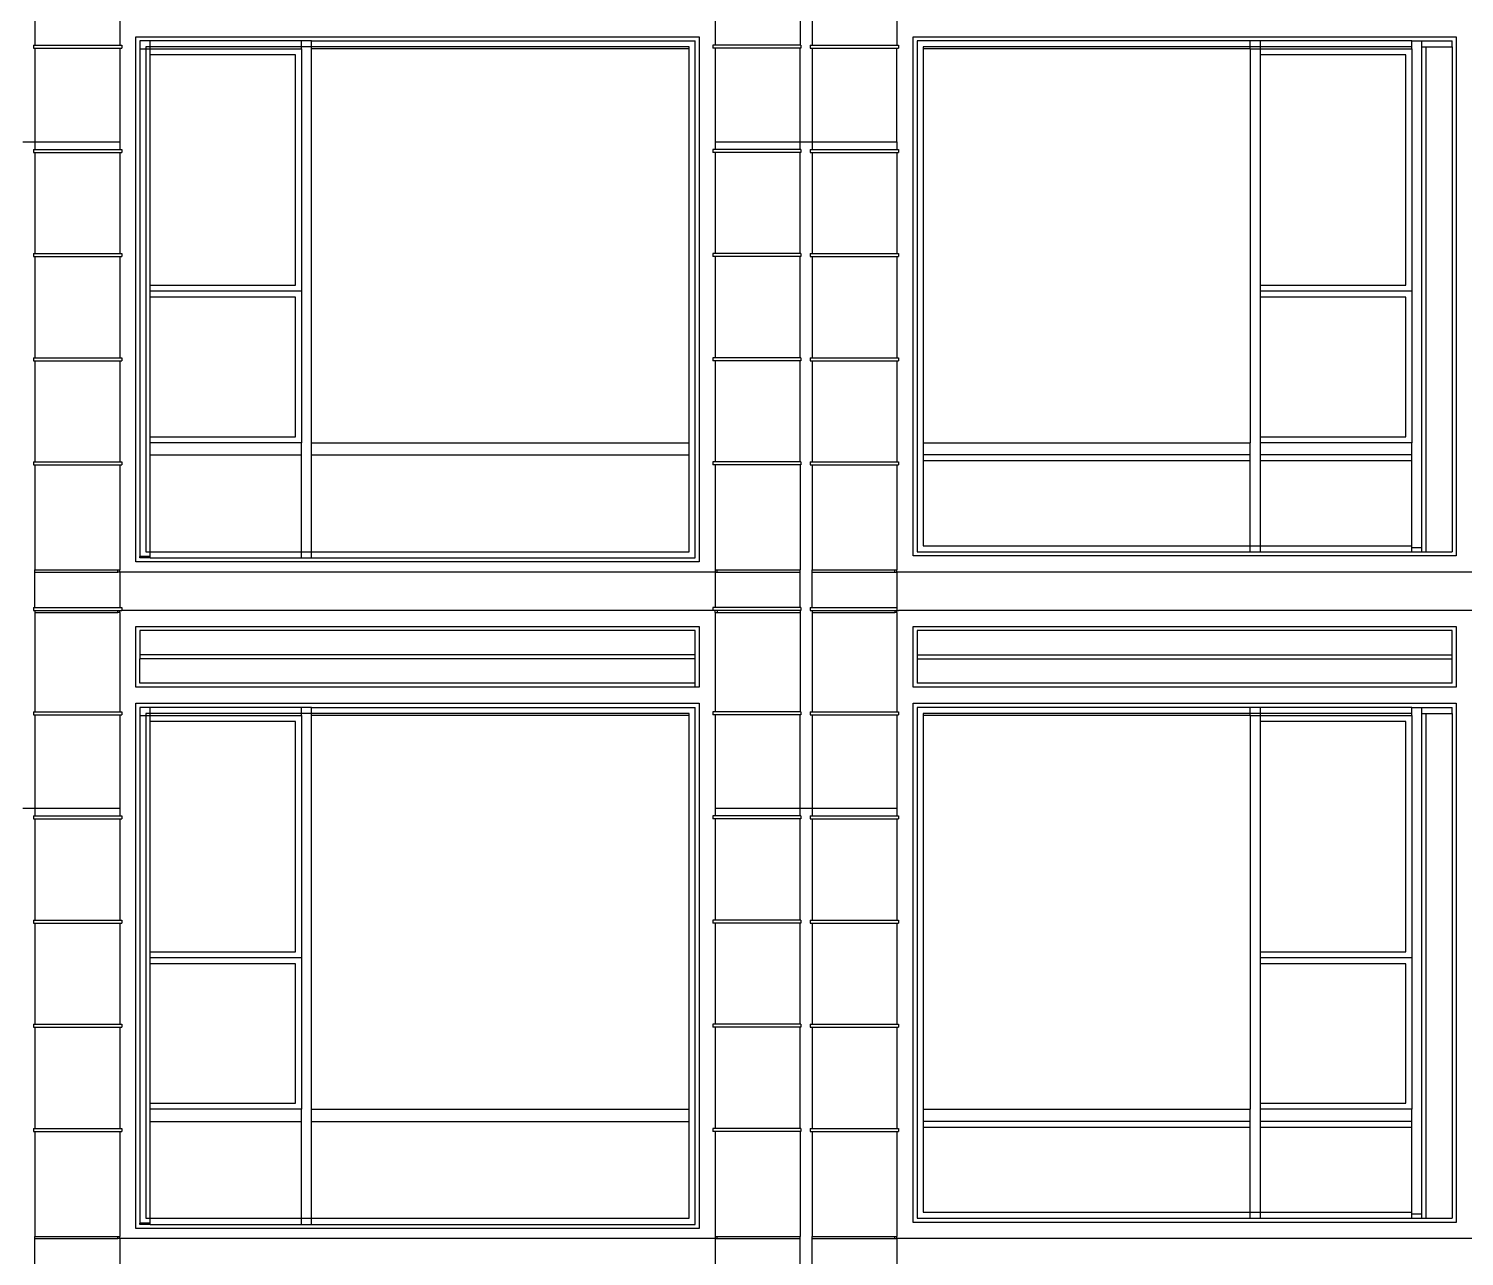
# Model space of a CAD drawing. Extents: x -311 to 61613, y 0 to 58400.
# Drawn here: x 13849 to 20960, y 36512 to 42590 of the extents above; entities that cross this region are included whole.
import ezdxf

# ---------------------------------------------------------------- set-up
doc = ezdxf.new("R2010")
doc.units = 0
doc.header["$LTSCALE"] = 1000
doc.header["$MEASUREMENT"] = 0
doc.layers.add('AD-AREA-OUTL', color=31, linetype='Continuous')

msp = doc.modelspace()

# ---------------------------------------------------------------- linework, layer by layer
at = {"layer": 'AD-AREA-OUTL', "color": 252}
for p, q in [((13879.6, 43000.1), (13879.6, 42508.4)), ((14299.8, 43000.1), (14299.8, 42508.4)), ((17249.7, 43000.1), (17249.7, 42508.4)), ((17669.9, 43000.1), (17669.9, 42508.4)), ((17729.9, 43000.1), (17729.9, 42508.4)), ((18149.7, 43000.1), (18149.7, 42508.4)), ((14379.9, 42550), (17169.7, 42550)), ((14379.9, 39950), (14379.9, 42550)), ((14399.6, 42530.2), (14399.6, 42490)), ((14449.7, 42530.2), (14399.6, 42530.2)), ((14449.7, 42500.3), (14449.7, 42530.2)), ((15199.7, 42530.2), (14449.7, 42530.2)), ((15249.8, 42530.2), (15199.7, 42530.2)), ((15199.7, 42500.3), (15199.7, 42530.2)), ((15249.8, 42530.2), (17149.9, 42530.2)), ((15249.8, 42500.3), (15249.8, 42530.2)), ((17149.9, 39970.1), (17149.9, 42530.2)), ((17169.7, 42550), (17169.7, 39950)), ((18229.8, 42550), (20919.7, 42550)), ((18229.8, 39980), (18229.8, 42550)), ((18249.9, 42530.2), (18249.9, 40000.1)), ((19899.8, 42530.2), (18249.9, 42530.2)), ((19949.9, 42530.2), (19899.8, 42530.2)), ((19899.8, 42500.3), (19899.8, 42530.2)), ((19949.9, 42500.3), (19949.9, 42530.2)), ((20699.9, 42530.2), (19949.9, 42530.2)), ((20699.9, 42530.2), (20749.7, 42530.2)), ((20699.9, 42500.3), (20699.9, 42530.2)), ((20749.7, 42530.2), (20899.9, 42530.2)), ((20749.7, 42500.3), (20749.7, 42530.2)), ((20899.9, 42500.3), (20899.9, 42530.2)), ((20919.7, 42550), (20919.7, 39980)), ((13872.2, 42508.4), (13879.6, 42508.4)), ((13872.2, 42508.4), (13872.2, 42493.6)), ((13872.2, 42493.6), (13879.6, 42493.6)), ((13879.6, 42508.4), (14299.8, 42508.4)), ((13879.6, 42493.6), (14299.8, 42493.6)), ((13879.6, 42493.6), (13879.6, 42030)), ((14299.8, 42508.4), (14309.7, 42508.4)), ((14299.8, 42493.6), (14309.7, 42493.6)), ((14299.8, 42493.6), (14299.8, 42030)), ((14309.7, 42508.4), (14309.7, 42493.6)), ((14399.6, 42490), (14399.6, 39976.5)), ((14399.6, 42490), (14429.6, 42490)), ((14429.6, 42500.3), (14429.6, 42490)), ((14449.7, 42500.3), (14429.6, 42500.3)), ((14429.6, 42490), (14449.7, 42490)), ((14429.6, 42490), (14429.6, 40000.1)), ((14449.7, 42490), (14449.7, 42500.3)), ((15199.7, 42500.3), (14449.7, 42500.3)), ((14449.7, 42460), (14449.7, 42490)), ((14449.7, 42490), (15199.7, 42490)), ((14449.7, 41320.2), (14449.7, 42460)), ((15169.8, 42460), (14449.7, 42460)), ((15169.8, 41320.2), (15169.8, 42460)), ((15249.8, 42500.3), (15199.7, 42500.3)), ((15199.7, 42490), (15199.7, 42500.3)), ((15199.7, 42490), (15199.7, 41290.2)), ((17119.9, 42500.3), (15249.8, 42500.3)), ((15249.8, 42490), (15249.8, 42500.3)), ((15249.8, 40540.2), (15249.8, 42490)), ((17119.9, 42490), (15249.8, 42490)), ((17119.9, 42490), (17119.9, 42500.3)), ((17119.9, 40540.2), (17119.9, 42490)), ((17249.7, 42508.4), (17237.4, 42508.4)), ((17237.4, 42508.4), (17237.4, 42493.6)), ((17249.7, 42493.6), (17237.4, 42493.6)), ((17669.9, 42508.4), (17249.7, 42508.4)), ((17669.9, 42493.6), (17249.7, 42493.6)), ((17249.7, 42493.6), (17249.7, 42030)), ((17672.7, 42508.4), (17669.9, 42508.4)), ((17672.7, 42493.6), (17669.9, 42493.6)), ((17669.9, 42030), (17669.9, 42493.6)), ((17672.7, 42508.4), (17672.7, 42493.6)), ((17719.6, 42508.4), (17729.9, 42508.4)), ((17719.6, 42508.4), (17719.6, 42493.6)), ((17719.6, 42493.6), (17729.9, 42493.6)), ((17729.9, 42508.4), (18149.7, 42508.4)), ((17729.9, 42493.6), (18149.7, 42493.6)), ((17729.9, 42493.6), (17729.9, 42030)), ((18149.7, 42508.4), (18157.4, 42508.4)), ((18149.7, 42493.6), (18157.4, 42493.6)), ((18149.7, 42030), (18149.7, 42493.6)), ((18157.4, 42508.4), (18157.4, 42493.6)), ((18279.9, 42500.3), (18279.9, 42490)), ((19899.8, 42500.3), (18279.9, 42500.3)), ((18279.9, 42490), (18279.9, 40540.2)), ((19899.8, 42490), (18279.9, 42490)), ((19949.9, 42500.3), (19899.8, 42500.3)), ((19899.8, 42490), (19899.8, 42500.3)), ((19899.8, 42490), (19899.8, 40540.2)), ((19899.8, 42490), (19949.9, 42490)), ((19949.9, 42490), (19949.9, 42500.3)), ((20699.9, 42500.3), (19949.9, 42500.3)), ((19949.9, 42460), (19949.9, 42490)), ((19949.9, 42490), (20699.9, 42490)), ((19949.9, 41320.2), (19949.9, 42460)), ((20669.9, 42460), (19949.9, 42460)), ((20669.9, 41320.2), (20669.9, 42460)), ((20699.9, 42490), (20699.9, 42500.3)), ((20699.9, 42490), (20699.9, 41290.2)), ((20749.7, 40020.2), (20749.7, 42500.3)), ((20749.7, 42500.3), (20769.8, 42500.3)), ((20769.8, 42500.3), (20769.8, 40000.1)), ((20769.8, 42500.3), (20899.9, 42500.3)), ((20899.9, 42500.3), (20899.9, 40000.1)), ((13819.7, 42030), (13879.6, 42030)), ((13879.6, 42030), (13879.6, 41992.6)), ((13879.6, 42030), (14299.8, 42030)), ((14299.8, 42030), (14299.8, 41992.6)), ((17249.7, 42030), (17249.7, 41992.6)), ((17249.7, 42030), (17669.9, 42030)), ((17669.9, 41992.6), (17669.9, 42030)), ((17669.9, 42030), (17729.9, 42030)), ((17729.9, 42030), (17729.9, 41992.6)), ((17729.9, 42030), (18149.7, 42030)), ((18149.7, 42030), (18149.7, 41992.6)), ((13872.2, 41992.6), (13879.6, 41992.6)), ((13872.2, 41992.6), (13872.2, 41977.4)), ((13872.2, 41977.4), (13879.6, 41977.4)), ((13879.6, 41992.6), (14299.8, 41992.6)), ((13879.6, 41977.4), (14299.8, 41977.4)), ((13879.6, 41977.4), (13879.6, 41476.8)), ((14299.8, 41992.6), (14309.7, 41992.6)), ((14299.8, 41977.4), (14309.7, 41977.4)), ((14299.8, 41977.4), (14299.8, 41476.8)), ((14309.7, 41992.6), (14309.7, 41977.4)), ((17249.7, 41992.6), (17237.4, 41992.6)), ((17237.4, 41992.6), (17237.4, 41977.4)), ((17249.7, 41977.4), (17237.4, 41977.4)), ((17669.9, 41992.6), (17249.7, 41992.6)), ((17669.9, 41977.4), (17249.7, 41977.4)), ((17249.7, 41977.4), (17249.7, 41476.8)), ((17672.7, 41992.6), (17669.9, 41992.6)), ((17672.7, 41977.4), (17669.9, 41977.4)), ((17669.9, 41476.8), (17669.9, 41977.4)), ((17672.7, 41992.6), (17672.7, 41977.4)), ((17719.6, 41992.6), (17729.9, 41992.6)), ((17719.6, 41992.6), (17719.6, 41977.4)), ((17719.6, 41977.4), (17729.9, 41977.4)), ((17729.9, 41992.6), (18149.7, 41992.6)), ((17729.9, 41977.4), (18149.7, 41977.4)), ((17729.9, 41977.4), (17729.9, 41476.8)), ((18149.7, 41992.6), (18157.4, 41992.6)), ((18149.7, 41977.4), (18157.4, 41977.4)), ((18149.7, 41977.4), (18149.7, 41476.8)), ((18157.4, 41992.6), (18157.4, 41977.4)), ((13872.2, 41476.8), (13879.6, 41476.8)), ((13872.2, 41476.8), (13872.2, 41461.7)), ((13872.2, 41461.7), (13879.6, 41461.7)), ((13879.6, 41476.8), (14299.8, 41476.8)), ((13879.6, 41461.7), (14299.8, 41461.7)), ((13879.6, 41461.7), (13879.6, 40961.1)), ((14299.8, 41476.8), (14309.7, 41476.8)), ((14299.8, 41461.7), (14309.7, 41461.7)), ((14299.8, 41461.7), (14299.8, 40961.1)), ((14309.7, 41476.8), (14309.7, 41461.7)), ((17249.7, 41476.8), (17237.4, 41476.8)), ((17237.4, 41476.8), (17237.4, 41461.7)), ((17249.7, 41461.7), (17237.4, 41461.7)), ((17669.9, 41476.8), (17249.7, 41476.8)), ((17669.9, 41461.7), (17249.7, 41461.7)), ((17249.7, 41461.7), (17249.7, 40961.1)), ((17672.7, 41476.8), (17669.9, 41476.8)), ((17672.7, 41461.7), (17669.9, 41461.7)), ((17669.9, 40961.1), (17669.9, 41461.7)), ((17672.7, 41476.8), (17672.7, 41461.7)), ((17719.6, 41476.8), (17729.9, 41476.8)), ((17719.6, 41476.8), (17719.6, 41461.7)), ((17719.6, 41461.7), (17729.9, 41461.7)), ((17729.9, 41476.8), (18149.7, 41476.8)), ((17729.9, 41461.7), (18149.7, 41461.7)), ((17729.9, 41461.7), (17729.9, 40961.1)), ((18149.7, 41476.8), (18157.4, 41476.8)), ((18149.7, 41461.7), (18157.4, 41461.7)), ((18149.7, 41461.7), (18149.7, 40961.1)), ((18157.4, 41476.8), (18157.4, 41461.7)), ((14449.7, 41290.2), (14449.7, 41320.2)), ((14449.7, 41320.2), (15169.8, 41320.2)), ((19949.9, 41290.2), (19949.9, 41320.2)), ((19949.9, 41320.2), (20669.9, 41320.2)), ((14449.7, 41260.2), (14449.7, 41290.2)), ((15199.7, 41290.2), (14449.7, 41290.2)), ((14449.7, 40570.2), (14449.7, 41260.2)), ((15169.8, 41260.2), (14449.7, 41260.2)), ((15169.8, 40570.2), (15169.8, 41260.2)), ((15199.7, 41290.2), (15199.7, 40540.2)), ((19949.9, 41260.2), (19949.9, 41290.2)), ((20699.9, 41290.2), (19949.9, 41290.2)), ((19949.9, 40570.2), (19949.9, 41260.2)), ((20669.9, 41260.2), (19949.9, 41260.2)), ((20669.9, 40570.2), (20669.9, 41260.2)), ((20699.9, 41290.2), (20699.9, 40540.2)), ((13872.2, 40961.1), (13879.6, 40961.1)), ((13872.2, 40961.1), (13872.2, 40945.9)), ((13879.6, 40961.1), (14299.8, 40961.1)), ((14299.8, 40961.1), (14309.7, 40961.1)), ((14309.7, 40961.1), (14309.7, 40945.9)), ((17249.7, 40961.1), (17237.4, 40961.1)), ((17237.4, 40961.1), (17237.4, 40945.9)), ((17669.9, 40961.1), (17249.7, 40961.1)), ((17672.7, 40961.1), (17669.9, 40961.1)), ((17672.7, 40961.1), (17672.7, 40945.9)), ((17719.6, 40961.1), (17729.9, 40961.1)), ((17719.6, 40961.1), (17719.6, 40945.9)), ((17729.9, 40961.1), (18149.7, 40961.1)), ((18149.7, 40961.1), (18157.4, 40961.1)), ((18157.4, 40961.1), (18157.4, 40945.9)), ((13872.2, 40945.9), (13879.6, 40945.9)), ((13879.6, 40945.9), (14299.8, 40945.9)), ((13879.6, 40945.9), (13879.6, 40445)), ((14299.8, 40945.9), (14309.7, 40945.9)), ((14299.8, 40945.9), (14299.8, 40445)), ((17249.7, 40945.9), (17237.4, 40945.9)), ((17669.9, 40945.9), (17249.7, 40945.9)), ((17249.7, 40945.9), (17249.7, 40445)), ((17672.7, 40945.9), (17669.9, 40945.9)), ((17669.9, 40445), (17669.9, 40945.9)), ((17719.6, 40945.9), (17729.9, 40945.9)), ((17729.9, 40945.9), (18149.7, 40945.9)), ((17729.9, 40945.9), (17729.9, 40445)), ((18149.7, 40945.9), (18157.4, 40945.9)), ((18149.7, 40945.9), (18149.7, 40445)), ((14449.7, 40540.2), (14449.7, 40570.2)), ((14449.7, 40570.2), (15169.8, 40570.2)), ((14449.7, 40480.2), (14449.7, 40540.2)), ((15199.7, 40540.2), (14449.7, 40540.2)), ((15199.7, 40480.2), (15199.7, 40540.2)), ((15249.8, 40480.2), (15249.8, 40540.2)), ((15249.8, 40540.2), (17119.9, 40540.2)), ((17119.9, 40480.2), (17119.9, 40540.2)), ((18279.9, 40540.2), (18279.9, 40480.2)), ((18279.9, 40540.2), (19899.8, 40540.2)), ((19899.8, 40480.2), (19899.8, 40540.2)), ((19949.9, 40540.2), (19949.9, 40570.2)), ((19949.9, 40570.2), (20669.9, 40570.2)), ((19949.9, 40480.2), (19949.9, 40540.2)), ((20699.9, 40540.2), (19949.9, 40540.2)), ((20699.9, 40480.2), (20699.9, 40540.2)), ((14449.7, 40000.1), (14449.7, 40480.2)), ((14449.7, 40480.2), (15199.7, 40480.2)), ((15199.7, 40000.1), (15199.7, 40480.2)), ((15249.8, 40000.1), (15249.8, 40480.2)), ((15249.8, 40480.2), (17119.9, 40480.2)), ((17119.9, 40000.1), (17119.9, 40480.2)), ((18279.9, 40480.2), (18279.9, 40450.3)), ((19899.8, 40480.2), (18279.9, 40480.2)), ((19899.8, 40450.3), (19899.8, 40480.2)), ((19949.9, 40450.3), (19949.9, 40480.2)), ((20699.9, 40480.2), (19949.9, 40480.2)), ((20699.9, 40450.3), (20699.9, 40480.2)), ((13872.2, 40445), (13879.6, 40445)), ((13872.2, 40445), (13872.2, 40430.2)), ((13872.2, 40430.2), (13879.6, 40430.2)), ((13879.6, 40445), (14299.8, 40445)), ((13879.6, 40430.2), (14299.8, 40430.2)), ((13879.6, 40430.2), (13879.6, 39910.2)), ((14299.8, 40445), (14309.7, 40445)), ((14299.8, 40430.2), (14309.7, 40430.2)), ((14299.8, 40430.2), (14299.8, 39910.2)), ((14309.7, 40445), (14309.7, 40430.2)), ((17249.7, 40445), (17237.4, 40445)), ((17237.4, 40445), (17237.4, 40430.2)), ((17249.7, 40430.2), (17237.4, 40430.2)), ((17669.9, 40445), (17249.7, 40445)), ((17669.9, 40430.2), (17249.7, 40430.2)), ((17249.7, 40430.2), (17249.7, 39910.2)), ((17672.7, 40445), (17669.9, 40445)), ((17672.7, 40430.2), (17669.9, 40430.2)), ((17669.9, 40430.2), (17669.9, 39910.2)), ((17672.7, 40445), (17672.7, 40430.2)), ((17719.6, 40445), (17729.9, 40445)), ((17719.6, 40445), (17719.6, 40430.2)), ((17719.6, 40430.2), (17729.9, 40430.2)), ((17729.9, 40445), (18149.7, 40445)), ((17729.9, 40430.2), (18149.7, 40430.2)), ((17729.9, 40430.2), (17729.9, 39910.2)), ((18149.7, 40445), (18157.4, 40445)), ((18149.7, 40430.2), (18157.4, 40430.2)), ((18149.7, 40430.2), (18149.7, 39910.2)), ((18157.4, 40445), (18157.4, 40430.2)), ((18279.9, 40450.3), (18279.9, 40030.1)), ((19899.8, 40450.3), (18279.9, 40450.3)), ((19899.8, 40030.1), (19899.8, 40450.3)), ((19949.9, 40030.1), (19949.9, 40450.3)), ((20699.9, 40450.3), (19949.9, 40450.3)), ((20699.9, 40030.1), (20699.9, 40450.3)), ((14449.7, 39976.5), (14399.6, 39976.5)), ((14399.6, 39970.1), (14399.6, 39976.5)), ((14449.7, 39970.1), (14399.6, 39970.1)), ((14429.6, 40000.1), (14449.7, 40000.1)), ((14449.7, 39976.5), (14449.7, 40000.1)), ((14449.7, 40000.1), (15199.7, 40000.1)), ((14449.7, 39970.1), (14449.7, 39976.5)), ((14449.7, 39970.1), (15199.7, 39970.1)), ((15199.7, 39970.1), (15199.7, 40000.1)), ((15199.7, 40000.1), (15249.8, 40000.1)), ((15199.7, 39970.1), (15249.8, 39970.1)), ((15249.8, 39970.1), (15249.8, 40000.1)), ((15249.8, 40000.1), (17119.9, 40000.1)), ((15249.8, 39970.1), (17149.9, 39970.1)), ((20919.7, 39980), (18229.8, 39980)), ((18249.9, 40000.1), (19899.8, 40000.1)), ((18279.9, 40030.1), (19899.8, 40030.1)), ((19899.8, 40030.1), (19949.9, 40030.1)), ((19899.8, 40000.1), (19899.8, 40030.1)), ((19899.8, 40000.1), (19949.9, 40000.1)), ((19949.9, 40030.1), (20699.9, 40030.1)), ((19949.9, 40000.1), (19949.9, 40030.1)), ((19949.9, 40000.1), (20699.9, 40000.1)), ((20699.9, 40020.2), (20699.9, 40030.1)), ((20749.7, 40020.2), (20699.9, 40020.2)), ((20699.9, 40000.1), (20699.9, 40020.2)), ((20699.9, 40000.1), (20749.7, 40000.1)), ((20749.7, 40000.1), (20749.7, 40020.2)), ((20749.7, 40000.1), (20769.8, 40000.1)), ((20769.8, 40000.1), (20899.9, 40000.1)), ((13879.6, 39910.2), (14289.9, 39910.2)), ((13879.6, 39899.9), (13879.6, 39910.2)), ((13879.6, 39899.9), (14289.9, 39899.9)), ((13879.6, 39724.2), (13879.6, 39899.9)), ((14289.9, 39910.2), (14299.8, 39910.2)), ((14289.9, 39899.9), (14289.9, 39910.2)), ((14299.8, 39899.9), (14289.9, 39899.9)), ((14299.8, 39899.9), (14299.8, 39910.2)), ((17249.7, 39899.9), (14299.8, 39899.9)), ((14299.8, 39899.9), (14299.8, 39724.2)), ((17169.7, 39950), (14379.9, 39950)), ((17249.7, 39910.2), (17259.6, 39910.2)), ((17249.7, 39910.2), (17249.7, 39899.9)), ((17249.7, 39899.9), (17259.6, 39899.9)), ((17249.7, 39899.9), (17249.7, 39724.2)), ((17259.6, 39910.2), (17669.9, 39910.2)), ((17259.6, 39899.9), (17259.6, 39910.2)), ((17259.6, 39899.9), (17669.9, 39899.9)), ((17669.9, 39899.9), (17669.9, 39910.2)), ((17669.9, 39724.2), (17669.9, 39899.9)), ((17729.9, 39910.2), (18139.8, 39910.2)), ((17729.9, 39899.9), (17729.9, 39910.2)), ((17729.9, 39899.9), (18139.8, 39899.9)), ((17729.9, 39724.2), (17729.9, 39899.9)), ((18139.8, 39910.2), (18149.7, 39910.2)), ((18139.8, 39899.9), (18139.8, 39910.2)), ((18139.8, 39899.9), (18149.7, 39899.9)), ((18149.7, 39899.9), (18149.7, 39910.2)), ((18149.7, 39899.9), (18149.7, 39724.2)), ((20999.8, 39899.9), (18149.7, 39899.9)), ((13872.2, 39724.2), (13879.6, 39724.2)), ((13872.2, 39724.2), (13872.2, 39709.4)), ((13872.2, 39709.4), (13879.6, 39709.4)), ((13879.6, 39724.2), (14299.8, 39724.2)), ((13879.6, 39709.4), (14289.9, 39709.4)), ((13879.6, 39709.4), (13879.6, 39700.3)), ((13879.6, 39700.3), (14289.9, 39700.3)), ((13879.6, 39700.3), (13879.6, 39208.5)), ((14289.9, 39700.3), (14289.9, 39709.4)), ((14289.9, 39709.4), (14299.8, 39709.4)), ((14299.8, 39700.3), (14289.9, 39700.3)), ((14299.8, 39724.2), (14309.7, 39724.2)), ((14299.8, 39709.4), (14309.7, 39709.4)), ((14299.8, 39700.3), (14299.8, 39709.4)), ((14299.8, 39700.3), (14299.8, 39208.5)), ((14309.7, 39724.2), (14309.7, 39710.1)), ((17237.4, 39710.1), (14309.7, 39710.1)), ((14309.7, 39710.1), (14309.7, 39709.4)), ((17249.7, 39724.2), (17237.4, 39724.2)), ((17237.4, 39724.2), (17237.4, 39710.1)), ((17237.4, 39710.1), (17237.4, 39709.4)), ((17249.7, 39709.4), (17237.4, 39709.4)), ((17669.9, 39724.2), (17249.7, 39724.2)), ((17259.6, 39709.4), (17249.7, 39709.4)), ((17249.7, 39700.3), (17249.7, 39709.4)), ((17249.7, 39700.3), (17259.6, 39700.3)), ((17249.7, 39700.3), (17249.7, 39208.5)), ((17669.9, 39709.4), (17259.6, 39709.4)), ((17259.6, 39709.4), (17259.6, 39700.3)), ((17259.6, 39700.3), (17669.9, 39700.3)), ((17672.7, 39724.2), (17669.9, 39724.2)), ((17672.7, 39709.4), (17669.9, 39709.4)), ((17669.9, 39709.4), (17669.9, 39700.3)), ((17669.9, 39700.3), (17669.9, 39208.5)), ((17672.7, 39724.2), (17672.7, 39709.4)), ((17719.6, 39724.2), (17729.9, 39724.2)), ((17719.6, 39724.2), (17719.6, 39709.4)), ((17719.6, 39709.4), (17729.9, 39709.4)), ((17729.9, 39724.2), (18149.7, 39724.2)), ((17729.9, 39709.4), (18139.8, 39709.4)), ((17729.9, 39709.4), (17729.9, 39700.3)), ((17729.9, 39700.3), (18139.8, 39700.3)), ((17729.9, 39700.3), (17729.9, 39208.5)), ((18139.8, 39709.4), (18139.8, 39700.3)), ((18139.8, 39709.4), (18149.7, 39709.4)), ((18149.7, 39700.3), (18139.8, 39700.3)), ((18149.7, 39724.2), (18149.7, 39710.1)), ((18149.7, 39710.1), (18157.4, 39710.1)), ((18149.7, 39709.4), (18157.4, 39709.4)), ((18149.7, 39700.3), (18149.7, 39709.4)), ((18149.7, 39700.3), (18149.7, 39208.5)), ((20999.8, 39710.1), (18157.4, 39710.1)), ((18157.4, 39710.1), (18157.4, 39709.4)), ((14379.9, 39330.2), (14379.9, 39630.1)), ((14379.9, 39630.1), (17169.7, 39630.1)), ((14399.6, 39609.9), (14399.6, 39490)), ((17149.9, 39609.9), (14399.6, 39609.9)), ((17149.9, 39490), (17149.9, 39609.9)), ((17169.7, 39630.1), (17169.7, 39330.2)), ((18229.8, 39330.2), (18229.8, 39630.1)), ((18229.8, 39630.1), (20919.7, 39630.1)), ((18249.9, 39609.9), (18249.9, 39490)), ((20899.9, 39609.9), (18249.9, 39609.9)), ((20899.9, 39490), (20899.9, 39609.9)), ((20919.7, 39630.1), (20919.7, 39330.2)), ((14399.6, 39490), (14399.6, 39470.2)), ((17149.9, 39490), (14399.6, 39490)), ((14399.6, 39349.9), (14399.6, 39470.2)), ((17149.9, 39470.2), (14399.6, 39470.2)), ((17149.9, 39470.2), (17149.9, 39490)), ((17149.9, 39349.9), (17149.9, 39470.2)), ((18249.9, 39490), (18249.9, 39470.2)), ((18249.9, 39490), (20899.9, 39490)), ((18249.9, 39470.2), (18249.9, 39349.9)), ((18249.9, 39470.2), (20899.9, 39470.2)), ((20899.9, 39470.2), (20899.9, 39490)), ((20899.9, 39349.9), (20899.9, 39470.2)), ((17149.9, 39330.2), (14379.9, 39330.2)), ((17149.9, 39349.9), (14399.6, 39349.9)), ((17149.9, 39330.2), (17149.9, 39349.9)), ((17169.7, 39330.2), (17149.9, 39330.2)), ((20919.7, 39330.2), (18229.8, 39330.2)), ((20899.9, 39349.9), (18249.9, 39349.9)), ((13872.2, 39208.5), (13879.6, 39208.5)), ((13872.2, 39208.5), (13872.2, 39193.3)), ((13872.2, 39193.3), (13879.6, 39193.3)), ((13879.6, 39208.5), (14299.8, 39208.5)), ((13879.6, 39193.3), (14299.8, 39193.3)), ((13879.6, 39193.3), (13879.6, 38730.1)), ((14299.8, 39208.5), (14309.7, 39208.5)), ((14299.8, 39193.3), (14309.7, 39193.3)), ((14299.8, 39193.3), (14299.8, 38730.1)), ((14309.7, 39208.5), (14309.7, 39193.3)), ((14379.9, 39250.1), (17169.7, 39250.1)), ((14379.9, 36650.1), (14379.9, 39250.1)), ((14399.6, 39230), (14399.6, 39190.1)), ((14449.7, 39230), (14399.6, 39230)), ((14399.6, 39190.1), (14399.6, 36676.2)), ((14399.6, 39190.1), (14429.6, 39190.1)), ((14429.6, 39200), (14429.6, 39190.1)), ((14449.7, 39200), (14429.6, 39200)), ((14429.6, 39190.1), (14449.7, 39190.1)), ((14429.6, 39190.1), (14429.6, 36700.2)), ((14449.7, 39200), (14449.7, 39230)), ((15199.7, 39230), (14449.7, 39230)), ((14449.7, 39190.1), (14449.7, 39200)), ((15199.7, 39200), (14449.7, 39200)), ((14449.7, 39160.2), (14449.7, 39190.1)), ((14449.7, 39190.1), (15199.7, 39190.1)), ((15249.8, 39230), (15199.7, 39230)), ((15199.7, 39200), (15199.7, 39230)), ((15249.8, 39200), (15199.7, 39200)), ((15199.7, 39190.1), (15199.7, 39200)), ((15199.7, 39190.1), (15199.7, 37990)), ((15249.8, 39230), (17149.9, 39230)), ((15249.8, 39200), (15249.8, 39230)), ((17119.9, 39200), (15249.8, 39200)), ((15249.8, 39190.1), (15249.8, 39200)), ((15249.8, 37240), (15249.8, 39190.1)), ((17119.9, 39190.1), (15249.8, 39190.1)), ((17119.9, 39190.1), (17119.9, 39200)), ((17119.9, 37240), (17119.9, 39190.1)), ((17149.9, 36670.2), (17149.9, 39230)), ((17169.7, 39250.1), (17169.7, 36650.1)), ((17249.7, 39208.5), (17237.4, 39208.5)), ((17237.4, 39208.5), (17237.4, 39193.3)), ((17249.7, 39193.3), (17237.4, 39193.3)), ((17669.9, 39208.5), (17249.7, 39208.5)), ((17669.9, 39193.3), (17249.7, 39193.3)), ((17249.7, 39193.3), (17249.7, 38730.1)), ((17672.7, 39208.5), (17669.9, 39208.5)), ((17672.7, 39193.3), (17669.9, 39193.3)), ((17669.9, 38730.1), (17669.9, 39193.3)), ((17672.7, 39208.5), (17672.7, 39193.3)), ((17719.6, 39208.5), (17729.9, 39208.5)), ((17719.6, 39208.5), (17719.6, 39193.3)), ((17719.6, 39193.3), (17729.9, 39193.3)), ((17729.9, 39208.5), (18149.7, 39208.5)), ((17729.9, 39193.3), (18149.7, 39193.3)), ((17729.9, 39193.3), (17729.9, 38730.1)), ((18149.7, 39208.5), (18157.4, 39208.5)), ((18149.7, 39193.3), (18157.4, 39193.3)), ((18149.7, 39193.3), (18149.7, 38730.1)), ((18157.4, 39208.5), (18157.4, 39193.3)), ((18229.8, 39250.1), (20919.7, 39250.1)), ((18229.8, 36680.1), (18229.8, 39250.1)), ((18249.9, 39230), (18249.9, 36700.2)), ((19899.8, 39230), (18249.9, 39230)), ((18279.9, 39200), (18279.9, 39190.1)), ((19899.8, 39200), (18279.9, 39200)), ((18279.9, 39190.1), (18279.9, 37240)), ((19899.8, 39190.1), (18279.9, 39190.1)), ((19949.9, 39230), (19899.8, 39230)), ((19899.8, 39200), (19899.8, 39230)), ((19949.9, 39200), (19899.8, 39200)), ((19899.8, 39190.1), (19899.8, 39200)), ((19899.8, 39190.1), (19899.8, 37240)), ((19899.8, 39190.1), (19949.9, 39190.1)), ((19949.9, 39200), (19949.9, 39230)), ((20699.9, 39230), (19949.9, 39230)), ((19949.9, 39190.1), (19949.9, 39200)), ((20699.9, 39200), (19949.9, 39200)), ((19949.9, 39160.2), (19949.9, 39190.1)), ((19949.9, 39190.1), (20699.9, 39190.1)), ((20699.9, 39230), (20749.7, 39230)), ((20699.9, 39200), (20699.9, 39230)), ((20699.9, 39190.1), (20699.9, 39200)), ((20699.9, 39190.1), (20699.9, 37990)), ((20749.7, 39230), (20899.9, 39230)), ((20749.7, 39200), (20749.7, 39230)), ((20749.7, 36720), (20749.7, 39200)), ((20749.7, 39200), (20769.8, 39200)), ((20769.8, 39200), (20769.8, 36700.2)), ((20769.8, 39200), (20899.9, 39200)), ((20899.9, 39200), (20899.9, 39230)), ((20899.9, 39200), (20899.9, 36700.2)), ((20919.7, 39250.1), (20919.7, 36680.1)), ((14449.7, 38020), (14449.7, 39160.2)), ((15169.8, 39160.2), (14449.7, 39160.2)), ((15169.8, 38020), (15169.8, 39160.2)), ((19949.9, 38020), (19949.9, 39160.2)), ((20669.9, 39160.2), (19949.9, 39160.2)), ((20669.9, 38020), (20669.9, 39160.2)), ((13819.7, 38730.1), (13879.6, 38730.1)), ((13872.2, 38692.7), (13879.6, 38692.7)), ((13872.2, 38692.7), (13872.2, 38677.5)), ((13879.6, 38730.1), (13879.6, 38692.7)), ((13879.6, 38730.1), (14299.8, 38730.1)), ((13879.6, 38692.7), (14299.8, 38692.7)), ((14299.8, 38730.1), (14299.8, 38692.7)), ((14299.8, 38692.7), (14309.7, 38692.7)), ((14309.7, 38692.7), (14309.7, 38677.5)), ((17249.7, 38692.7), (17237.4, 38692.7)), ((17237.4, 38692.7), (17237.4, 38677.5)), ((17249.7, 38730.1), (17249.7, 38692.7)), ((17249.7, 38730.1), (17669.9, 38730.1)), ((17669.9, 38692.7), (17249.7, 38692.7)), ((17669.9, 38692.7), (17669.9, 38730.1)), ((17669.9, 38730.1), (17729.9, 38730.1)), ((17672.7, 38692.7), (17669.9, 38692.7)), ((17672.7, 38692.7), (17672.7, 38677.5)), ((17719.6, 38692.7), (17729.9, 38692.7)), ((17719.6, 38692.7), (17719.6, 38677.5)), ((17729.9, 38730.1), (17729.9, 38692.7)), ((17729.9, 38730.1), (18149.7, 38730.1)), ((17729.9, 38692.7), (18149.7, 38692.7)), ((18149.7, 38730.1), (18149.7, 38692.7)), ((18149.7, 38692.7), (18157.4, 38692.7)), ((18157.4, 38692.7), (18157.4, 38677.5)), ((13872.2, 38677.5), (13879.6, 38677.5)), ((13879.6, 38677.5), (14299.8, 38677.5)), ((13879.6, 38677.5), (13879.6, 38176.6)), ((14299.8, 38677.5), (14309.7, 38677.5)), ((14299.8, 38677.5), (14299.8, 38176.6)), ((17249.7, 38677.5), (17237.4, 38677.5)), ((17669.9, 38677.5), (17249.7, 38677.5)), ((17249.7, 38677.5), (17249.7, 38176.6)), ((17672.7, 38677.5), (17669.9, 38677.5)), ((17669.9, 38176.6), (17669.9, 38677.5)), ((17719.6, 38677.5), (17729.9, 38677.5)), ((17729.9, 38677.5), (18149.7, 38677.5)), ((17729.9, 38677.5), (17729.9, 38176.6)), ((18149.7, 38677.5), (18157.4, 38677.5)), ((18149.7, 38677.5), (18149.7, 38176.6)), ((13872.2, 38176.6), (13879.6, 38176.6)), ((13872.2, 38176.6), (13872.2, 38161.8)), ((13872.2, 38161.8), (13879.6, 38161.8)), ((13879.6, 38176.6), (14299.8, 38176.6)), ((13879.6, 38161.8), (14299.8, 38161.8)), ((13879.6, 38161.8), (13879.6, 37660.8)), ((14299.8, 38176.6), (14309.7, 38176.6)), ((14299.8, 38161.8), (14309.7, 38161.8)), ((14299.8, 38161.8), (14299.8, 37660.8)), ((14309.7, 38176.6), (14309.7, 38161.8)), ((17249.7, 38176.6), (17237.4, 38176.6)), ((17237.4, 38176.6), (17237.4, 38161.8)), ((17249.7, 38161.8), (17237.4, 38161.8)), ((17669.9, 38176.6), (17249.7, 38176.6)), ((17669.9, 38161.8), (17249.7, 38161.8)), ((17249.7, 38161.8), (17249.7, 37660.8)), ((17672.7, 38176.6), (17669.9, 38176.6)), ((17672.7, 38161.8), (17669.9, 38161.8)), ((17669.9, 37660.8), (17669.9, 38161.8)), ((17672.7, 38176.6), (17672.7, 38161.8)), ((17719.6, 38176.6), (17729.9, 38176.6)), ((17719.6, 38176.6), (17719.6, 38161.8)), ((17719.6, 38161.8), (17729.9, 38161.8)), ((17729.9, 38176.6), (18149.7, 38176.6)), ((17729.9, 38161.8), (18149.7, 38161.8)), ((17729.9, 38161.8), (17729.9, 37660.8)), ((18149.7, 38176.6), (18157.4, 38176.6)), ((18149.7, 38161.8), (18157.4, 38161.8)), ((18149.7, 38161.8), (18149.7, 37660.8)), ((18157.4, 38176.6), (18157.4, 38161.8)), ((14449.7, 37990), (14449.7, 38020)), ((14449.7, 38020), (15169.8, 38020)), ((14449.7, 37960), (14449.7, 37990)), ((15199.7, 37990), (14449.7, 37990)), ((15199.7, 37990), (15199.7, 37240)), ((19949.9, 37990), (19949.9, 38020)), ((19949.9, 38020), (20669.9, 38020)), ((19949.9, 37960), (19949.9, 37990)), ((20699.9, 37990), (19949.9, 37990)), ((20699.9, 37990), (20699.9, 37240)), ((14449.7, 37270), (14449.7, 37960)), ((15169.8, 37960), (14449.7, 37960)), ((15169.8, 37270), (15169.8, 37960)), ((19949.9, 37270), (19949.9, 37960)), ((20669.9, 37960), (19949.9, 37960)), ((20669.9, 37270), (20669.9, 37960)), ((13872.2, 37660.8), (13879.6, 37660.8)), ((13872.2, 37660.8), (13872.2, 37646)), ((13872.2, 37646), (13879.6, 37646)), ((13879.6, 37660.8), (14299.8, 37660.8)), ((13879.6, 37646), (14299.8, 37646)), ((13879.6, 37646), (13879.6, 37145.1)), ((14299.8, 37660.8), (14309.7, 37660.8)), ((14299.8, 37646), (14309.7, 37646)), ((14299.8, 37646), (14299.8, 37145.1)), ((14309.7, 37660.8), (14309.7, 37646)), ((17249.7, 37660.8), (17237.4, 37660.8)), ((17237.4, 37660.8), (17237.4, 37646)), ((17249.7, 37646), (17237.4, 37646)), ((17669.9, 37660.8), (17249.7, 37660.8)), ((17669.9, 37646), (17249.7, 37646)), ((17249.7, 37646), (17249.7, 37145.1)), ((17672.7, 37660.8), (17669.9, 37660.8)), ((17672.7, 37646), (17669.9, 37646)), ((17669.9, 37145.1), (17669.9, 37646)), ((17672.7, 37660.8), (17672.7, 37646)), ((17719.6, 37660.8), (17729.9, 37660.8)), ((17719.6, 37660.8), (17719.6, 37646)), ((17719.6, 37646), (17729.9, 37646)), ((17729.9, 37660.8), (18149.7, 37660.8)), ((17729.9, 37646), (18149.7, 37646)), ((17729.9, 37646), (17729.9, 37145.1)), ((18149.7, 37660.8), (18157.4, 37660.8)), ((18149.7, 37646), (18157.4, 37646)), ((18149.7, 37646), (18149.7, 37145.1)), ((18157.4, 37660.8), (18157.4, 37646)), ((14449.7, 37240), (14449.7, 37270)), ((14449.7, 37270), (15169.8, 37270)), ((19949.9, 37240), (19949.9, 37270)), ((19949.9, 37270), (20669.9, 37270)), ((14449.7, 37180), (14449.7, 37240)), ((15199.7, 37240), (14449.7, 37240)), ((15199.7, 37180), (15199.7, 37240)), ((15249.8, 37180), (15249.8, 37240)), ((15249.8, 37240), (17119.9, 37240)), ((17119.9, 37180), (17119.9, 37240)), ((18279.9, 37240), (18279.9, 37180)), ((18279.9, 37240), (19899.8, 37240)), ((19899.8, 37180), (19899.8, 37240)), ((19949.9, 37180), (19949.9, 37240)), ((20699.9, 37240), (19949.9, 37240)), ((20699.9, 37180), (20699.9, 37240)), ((13872.2, 37145.1), (13879.6, 37145.1)), ((13872.2, 37145.1), (13872.2, 37130.3)), ((13872.2, 37130.3), (13879.6, 37130.3)), ((13879.6, 37145.1), (14299.8, 37145.1)), ((13879.6, 37130.3), (14299.8, 37130.3)), ((13879.6, 37130.3), (13879.6, 36609.9)), ((14299.8, 37145.1), (14309.7, 37145.1)), ((14299.8, 37130.3), (14309.7, 37130.3)), ((14299.8, 37130.3), (14299.8, 36609.9)), ((14309.7, 37145.1), (14309.7, 37130.3)), ((14449.7, 36700.2), (14449.7, 37180)), ((14449.7, 37180), (15199.7, 37180)), ((15199.7, 36700.2), (15199.7, 37180)), ((15249.8, 36700.2), (15249.8, 37180)), ((15249.8, 37180), (17119.9, 37180)), ((17119.9, 36700.2), (17119.9, 37180)), ((17249.7, 37145.1), (17237.4, 37145.1)), ((17237.4, 37145.1), (17237.4, 37130.3)), ((17249.7, 37130.3), (17237.4, 37130.3)), ((17669.9, 37145.1), (17249.7, 37145.1)), ((17669.9, 37130.3), (17249.7, 37130.3)), ((17249.7, 37130.3), (17249.7, 36609.9)), ((17672.7, 37145.1), (17669.9, 37145.1)), ((17672.7, 37130.3), (17669.9, 37130.3)), ((17669.9, 37130.3), (17669.9, 36609.9)), ((17672.7, 37145.1), (17672.7, 37130.3)), ((17719.6, 37145.1), (17729.9, 37145.1)), ((17719.6, 37145.1), (17719.6, 37130.3)), ((17719.6, 37130.3), (17729.9, 37130.3)), ((17729.9, 37145.1), (18149.7, 37145.1)), ((17729.9, 37130.3), (18149.7, 37130.3)), ((17729.9, 37130.3), (17729.9, 36609.9)), ((18149.7, 37145.1), (18157.4, 37145.1)), ((18149.7, 37130.3), (18157.4, 37130.3)), ((18149.7, 37130.3), (18149.7, 36609.9)), ((18157.4, 37145.1), (18157.4, 37130.3)), ((18279.9, 37180), (18279.9, 37150)), ((19899.8, 37180), (18279.9, 37180)), ((18279.9, 37150), (18279.9, 36730.2)), ((19899.8, 37150), (18279.9, 37150)), ((19899.8, 37150), (19899.8, 37180)), ((19899.8, 36730.2), (19899.8, 37150)), ((19949.9, 37150), (19949.9, 37180)), ((20699.9, 37180), (19949.9, 37180)), ((19949.9, 36730.2), (19949.9, 37150)), ((20699.9, 37150), (19949.9, 37150)), ((20699.9, 37150), (20699.9, 37180)), ((20699.9, 36730.2), (20699.9, 37150)), ((14429.6, 36700.2), (14449.7, 36700.2)), ((14449.7, 36676.2), (14449.7, 36700.2)), ((14449.7, 36700.2), (15199.7, 36700.2)), ((15199.7, 36670.2), (15199.7, 36700.2)), ((15199.7, 36700.2), (15249.8, 36700.2)), ((15249.8, 36670.2), (15249.8, 36700.2)), ((15249.8, 36700.2), (17119.9, 36700.2)), ((18249.9, 36700.2), (19899.8, 36700.2)), ((18279.9, 36730.2), (19899.8, 36730.2)), ((19899.8, 36730.2), (19949.9, 36730.2)), ((19899.8, 36700.2), (19899.8, 36730.2)), ((19899.8, 36700.2), (19949.9, 36700.2)), ((19949.9, 36730.2), (20699.9, 36730.2)), ((19949.9, 36700.2), (19949.9, 36730.2)), ((19949.9, 36700.2), (20699.9, 36700.2)), ((20699.9, 36720), (20699.9, 36730.2)), ((20749.7, 36720), (20699.9, 36720)), ((20699.9, 36700.2), (20699.9, 36720)), ((20699.9, 36700.2), (20749.7, 36700.2)), ((20749.7, 36700.2), (20749.7, 36720)), ((20749.7, 36700.2), (20769.8, 36700.2)), ((20769.8, 36700.2), (20899.9, 36700.2)), ((17169.7, 36650.1), (14379.9, 36650.1)), ((14449.7, 36676.2), (14399.6, 36676.2)), ((14399.6, 36670.2), (14399.6, 36676.2)), ((14449.7, 36670.2), (14399.6, 36670.2)), ((14449.7, 36670.2), (14449.7, 36676.2)), ((14449.7, 36670.2), (15199.7, 36670.2)), ((15199.7, 36670.2), (15249.8, 36670.2)), ((15249.8, 36670.2), (17149.9, 36670.2)), ((20919.7, 36680.1), (18229.8, 36680.1)), ((13879.6, 36609.9), (14289.9, 36609.9)), ((13879.6, 36600), (13879.6, 36609.9)), ((13879.6, 36600), (14289.9, 36600)), ((13879.6, 36424.4), (13879.6, 36600)), ((14289.9, 36609.9), (14299.8, 36609.9)), ((14289.9, 36600), (14289.9, 36609.9)), ((14299.8, 36600), (14289.9, 36600)), ((14299.8, 36600), (14299.8, 36609.9)), ((17249.7, 36600), (14299.8, 36600)), ((14299.8, 36600), (14299.8, 36424.4)), ((17249.7, 36609.9), (17259.6, 36609.9)), ((17249.7, 36609.9), (17249.7, 36600)), ((17249.7, 36600), (17259.6, 36600)), ((17249.7, 36600), (17249.7, 36424.4)), ((17259.6, 36609.9), (17669.9, 36609.9)), ((17259.6, 36600), (17259.6, 36609.9)), ((17259.6, 36600), (17669.9, 36600)), ((17669.9, 36600), (17669.9, 36609.9)), ((17669.9, 36424.4), (17669.9, 36600)), ((17729.9, 36609.9), (18139.8, 36609.9)), ((17729.9, 36600), (17729.9, 36609.9)), ((17729.9, 36600), (18139.8, 36600)), ((17729.9, 36424.4), (17729.9, 36600)), ((18139.8, 36609.9), (18149.7, 36609.9)), ((18139.8, 36600), (18139.8, 36609.9)), ((18139.8, 36600), (18149.7, 36600)), ((18149.7, 36600), (18149.7, 36609.9)), ((18149.7, 36600), (18149.7, 36424.4)), ((20999.8, 36600), (18149.7, 36600))]:
    msp.add_line(p, q, dxfattribs=at)

doc.saveas('drawing.dxf')
